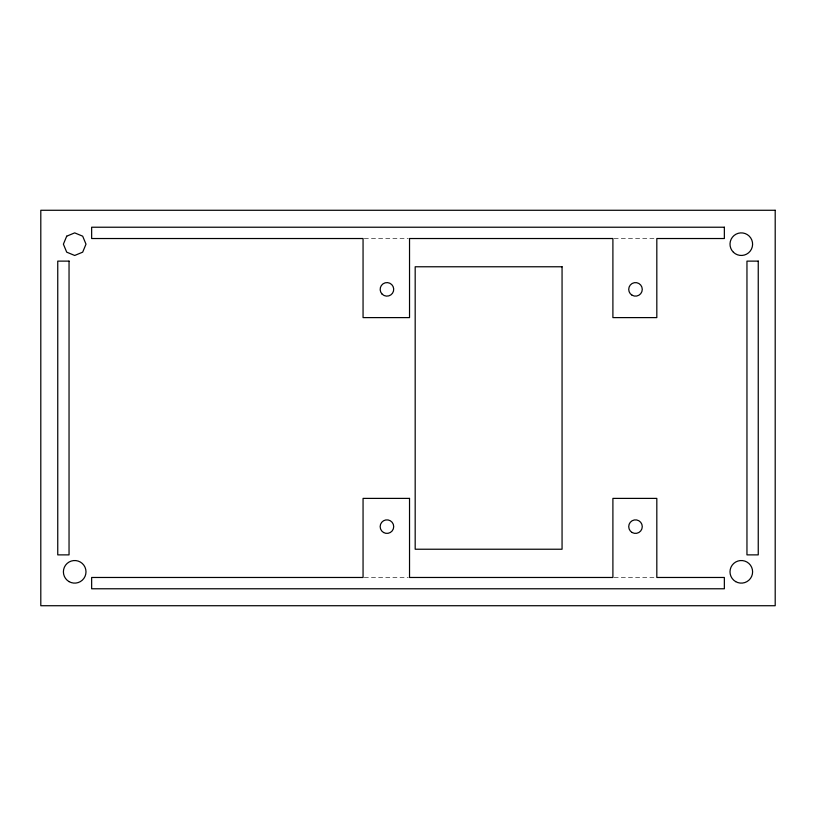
<?xml version="1.0" encoding="UTF-8"?>
<svg xmlns="http://www.w3.org/2000/svg" width="816" height="816" viewBox="0 0 816 816"><rect width="100%" height="100%" fill="white"/><g stroke="black" fill="none" stroke-linecap="round" stroke-linejoin="round"><path stroke-width="0.61" stroke-dasharray="4.08 3.06" d="M364.313 238.527L408.275 238.527M614.152 238.527L654.31 238.527M364.313 577.473L408.275 577.473M614.152 577.473L654.31 577.473"/><path stroke-width="1.22" d="M66.708 236.181L63.393 244.168L66.708 252.164L74.695 255.469L82.681 252.164L85.996 244.168L82.681 236.181L74.695 232.876L66.708 236.181M775.2 210.273L40.8 210.273L40.8 605.727L775.2 605.727L775.2 210.273M724.353 227.225L91.647 227.225L91.647 238.527L363.059 238.527L363.059 317.608L409.53 317.608L409.53 238.527L612.898 238.527L612.898 317.608L656.819 317.608L656.819 238.527L724.353 238.527L724.353 227.225M69.044 261.12L57.752 261.12L57.752 554.88L69.044 554.88L69.044 261.12M758.248 261.12L746.956 261.12L746.956 554.88L758.248 554.88L758.248 261.12M562.061 266.771L415.181 266.771L415.181 549.229L562.061 549.229L562.061 266.771M409.53 498.392L363.059 498.392L363.059 577.473L91.647 577.473L91.647 588.775L724.353 588.775L724.353 577.473L656.819 577.473L656.819 498.392L612.898 498.392L612.898 577.473L409.53 577.473L409.53 498.392M69.044 581.614A11.302 11.302 0 0 0 85.996 571.832A11.302 11.302 0 0 0 69.044 562.04A11.302 11.302 0 0 0 69.044 581.614M735.655 581.614A11.302 11.302 0 0 0 752.607 571.832A11.302 11.302 0 0 0 735.655 562.04A11.302 11.302 0 0 0 735.655 581.614M733.421 252.266A11.302 11.302 0 0 0 752.25 246.962A11.302 11.302 0 0 0 738.245 233.294A11.302 11.302 0 0 0 733.421 252.266M382.143 294.158A6.783 6.783 0 0 0 393.485 291.118A6.783 6.783 0 0 0 385.183 282.815A6.783 6.783 0 0 0 382.143 294.158M632.104 295.239A6.783 6.783 0 0 0 642.274 289.364A6.783 6.783 0 0 0 632.104 283.499A6.783 6.783 0 0 0 632.104 295.239M632.104 532.501A6.783 6.783 0 0 0 642.274 526.636A6.783 6.783 0 0 0 632.104 520.761A6.783 6.783 0 0 0 632.104 532.501M383.54 532.501A6.783 6.783 0 0 0 393.71 526.636A6.783 6.783 0 0 0 383.54 520.761A6.783 6.783 0 0 0 383.54 532.501"/></g></svg>
